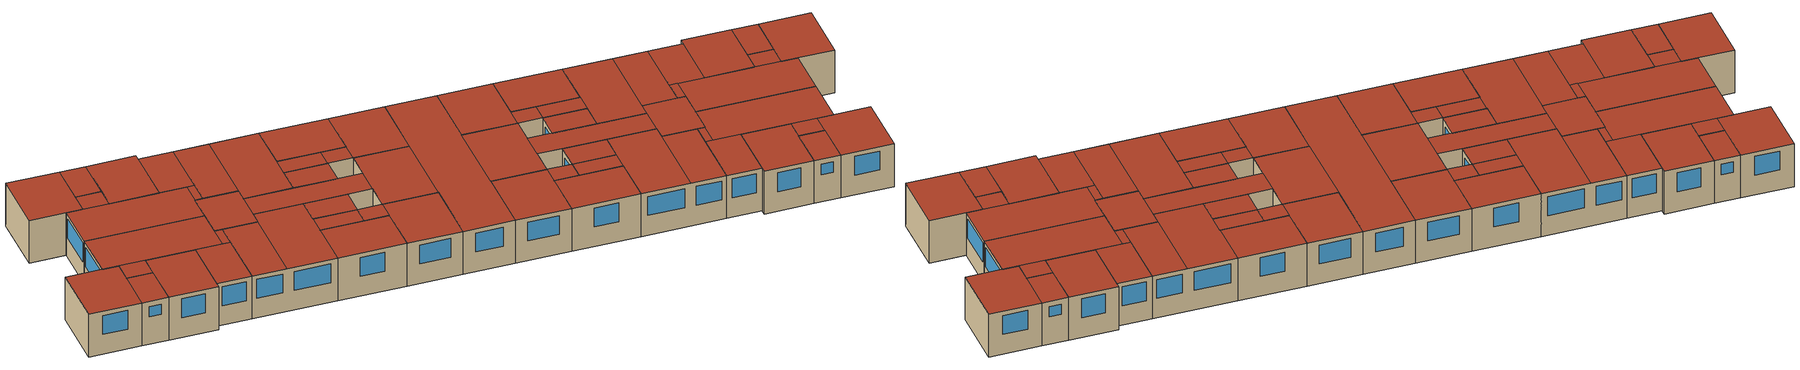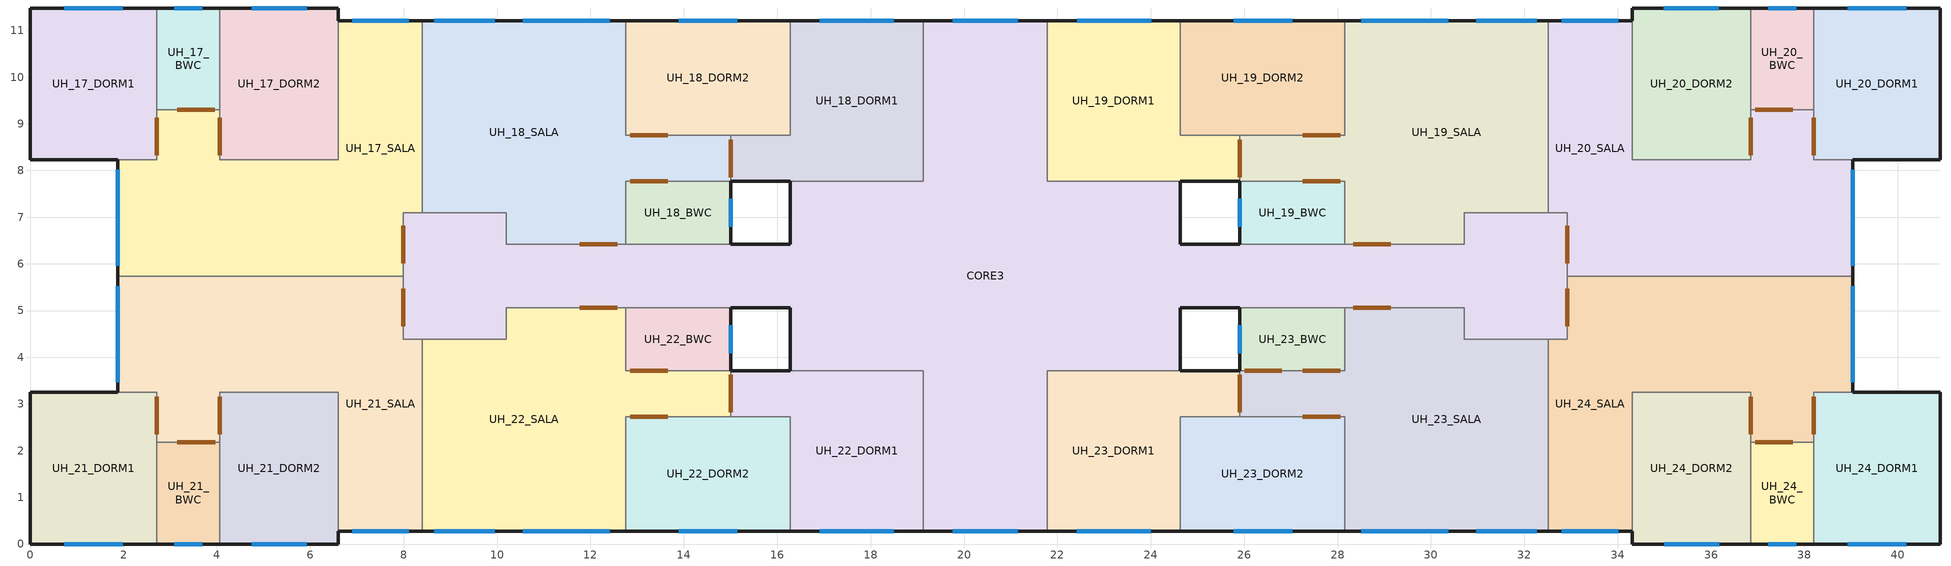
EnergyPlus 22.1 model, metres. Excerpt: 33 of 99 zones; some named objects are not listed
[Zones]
CORE3
 floor to CORE2 (Interior Floor): 32.92,4.39 30.71,4.39 30.71,5.06 24.63,5.06 24.63,3.71 21.78,3.71 21.78,0.27 19.13,0.27 19.13,3.71 16.28,3.71 16.28,5.06 10.2,5.06 10.2,4.39 7.99,4.39 7.99,7.09 10.2,7.09 10.2,6.42 16.28,6.42 16.28,7.77 19.13,7.77 19.13,11.21 21.78,11.21 21.78,7.77 24.63,7.77 24.63,6.42 30.71,6.42 30.71,7.09 32.92,7.09 z5
 wall outside (Exterior Wall): 19.13,0.27 21.78,0.27 / 16.28,7.77 16.28,6.42 15,6.42 / 21.78,11.21 19.13,11.21 / 24.63,3.71 24.63,5.06 25.91,5.06 / 25.91,6.42 24.63,6.42 24.63,7.77 / 15,5.06 16.28,5.06 16.28,3.71 z5:7.5
 wall to UH_22_DORM1 (Interior Wall): 16.28,3.71 19.13,3.71 19.13,0.27 z5:7.5
 wall to UH_22_SALA (Interior Wall): 8.4,4.39 10.2,4.39 10.2,5.06 12.75,5.06 z5:7.5
 wall to UH_21_SALA (Interior Wall): 7.99,5.74 7.99,4.39 8.4,4.39 z5:7.5
 wall to UH_18_SALA (Interior Wall): 12.75,6.42 10.2,6.42 10.2,7.09 8.4,7.09 z5:7.5
 wall to UH_18_DORM1 (Interior Wall): 19.13,11.21 19.13,7.77 16.28,7.77 z5:7.5
 wall to UH_19_DORM1 (Interior Wall): 24.63,7.77 21.78,7.77 21.78,11.21 z5:7.5
 wall to UH_19_SALA (Interior Wall): 32.51,7.09 30.71,7.09 30.71,6.42 28.16,6.42 z5:7.5
 wall to UH_20_SALA (Interior Wall): 32.92,5.74 32.92,7.09 32.51,7.09 z5:7.5
 wall to UH_23_SALA (Interior Wall): 28.16,5.06 30.71,5.06 30.71,4.39 32.51,4.39 z5:7.5
 wall to UH_23_DORM1 (Interior Wall): 21.78,0.27 21.78,3.71 24.63,3.71 z5:7.5
 wall to UH_23_BWC (Interior Wall): 25.91,5.06 28.16,5.06 z5:7.5
 wall to UH_18_BWC (Interior Wall): 15,6.42 12.75,6.42 z5:7.5
 wall to UH_19_BWC (Interior Wall): 28.16,6.42 25.91,6.42 z5:7.5
 wall to UH_22_BWC (Interior Wall): 12.75,5.06 15,5.06 z5:7.5
 wall to UH_17_SALA (Interior Wall): 8.4,7.09 7.99,7.09 7.99,5.74 z5:7.5
 wall to UH_24_SALA (Interior Wall): 32.51,4.39 32.92,4.39 32.92,5.74 z5:7.5
 window (Exterior Window): 19.75,0.27 21.15,0.27 / 21.15,11.21 19.75,11.21 z6.15:7.25
 door inside (Interior Door): 7.99,6.81 7.99,6.02 / 32.92,4.66 32.92,5.46 / 28.34,5.06 29.14,5.06 / 12.57,6.42 11.77,6.42 / 7.99,5.46 7.99,4.66 / 32.92,6.02 32.92,6.81 / 11.77,5.06 12.57,5.06 / 29.14,6.42 28.34,6.42 z5:7.1
 roof outside (Exterior Roof): 7.99,4.39 10.2,4.39 10.2,7.09 7.99,7.09 z7.5; 30.71,4.39 32.92,4.39 32.92,7.09 30.71,7.09 z7.5; 24.63,5.06 30.71,5.06 30.71,6.42 24.63,6.42 z7.5; 21.78,3.71 24.63,3.71 24.63,7.77 21.78,7.77 z7.5; 19.13,0.27 21.78,0.27 21.78,11.21 19.13,11.21 z7.5; 16.28,3.71 19.13,3.71 19.13,7.77 16.28,7.77 z7.5; 10.2,5.06 16.28,5.06 16.28,6.42 10.2,6.42 z7.5
UH_24_BWC
 floor to UH_16_BWC (Interior Floor): 38.2,0 36.85,0 36.85,2.18 38.2,2.18 z5
 wall outside (Exterior Wall): 36.85,0 38.2,0 z5:7.5
 wall to UH_24_DORM2 (Interior Wall): 36.85,2.18 36.85,0 z5:7.5
 wall to UH_24_DORM1 (Interior Wall): 38.2,0 38.2,2.18 z5:7.5
 wall to UH_24_SALA (Interior Wall): 38.2,2.18 36.85,2.18 z5:7.5
 window (Exterior Window): 37.23,0 37.83,0 z6.6:7.2
 door inside (Interior Door): 37.75,2.18 36.95,2.18 z5:7.1
 roof outside (Exterior Roof): 36.85,0 38.2,0 38.2,2.18 36.85,2.18 z7.5
UH_24_DORM1
 floor to UH_16_DORM1 (Interior Floor): 40.91,0 38.2,0 38.2,3.25 40.91,3.25 z5
 wall outside (Exterior Wall): 38.2,0 40.91,0 40.91,3.25 39.03,3.25 z5:7.5
 wall to UH_24_SALA (Interior Wall): 39.03,3.25 38.2,3.25 38.2,2.18 z5:7.5
 window (Exterior Window): 38.93,0 40.19,0 z6.15:7.25
 door inside (Interior Door): 38.2,3.15 38.2,2.35 z5:7.1
 roof outside (Exterior Roof): 38.2,0 40.91,0 40.91,3.25 38.2,3.25 z7.5
UH_24_DORM2
 floor to UH_16_DORM2 (Interior Floor): 36.85,0 34.31,0 34.31,3.25 36.85,3.25 z5
 wall outside (Exterior Wall): 34.31,0.27 34.31,0 36.85,0 z5:7.5
 wall to UH_24_SALA (Interior Wall): 36.85,2.18 36.85,3.25 34.31,3.25 34.31,0.27 z5:7.5
 window (Exterior Window): 35,0 36.18,0 z6.15:7.25
 door inside (Interior Door): 36.85,2.35 36.85,3.15 z5:7.1
 roof outside (Exterior Roof): 34.31,0 36.85,0 36.85,3.25 34.31,3.25 z7.5
UH_24_SALA
 floor to UH_16_SALA (Interior Floor): 38.2,2.18 36.85,2.18 36.85,3.25 34.31,3.25 34.31,0.27 32.51,0.27 32.51,4.39 32.92,4.39 32.92,5.74 39.03,5.74 39.03,3.25 38.2,3.25 z5
 wall outside (Exterior Wall): 39.03,3.25 39.03,5.74 / 32.51,0.27 34.31,0.27 z5:7.5
 wall to UH_23_SALA (Interior Wall): 32.51,4.39 32.51,0.27 z5:7.5
 wall to UH_20_SALA (Interior Wall): 39.03,5.74 32.92,5.74 z5:7.5
 window (Exterior Window): 32.8,0.27 34.02,0.27 / 39.03,3.46 39.03,5.53 z6.15:7.25
 door inside (Interior Door): 36.95,2.18 37.75,2.18 / 36.85,3.15 36.85,2.35 z5:7.1
 roof outside (Exterior Roof): 36.85,2.18 38.2,2.18 38.2,3.25 36.85,3.25 z7.5; 32.51,0.27 34.31,0.27 34.31,3.25 32.51,3.25 z7.5; 32.92,3.25 39.03,3.25 39.03,5.74 32.92,5.74 z7.5; 32.51,3.25 32.92,3.25 32.92,4.39 32.51,4.39 z7.5
UH_23_SALA
 floor to UH_15_SALA (Interior Floor): 32.51,0.27 28.16,0.27 28.16,2.73 25.91,2.73 25.91,3.71 28.16,3.71 28.16,5.06 30.71,5.06 30.71,4.39 32.51,4.39 z5
 wall outside (Exterior Wall): 28.16,0.27 32.51,0.27 z5:7.5
 wall to UH_23_BWC (Interior Wall): 28.16,5.06 28.16,3.71 25.91,3.71 z5:7.5
 wall to UH_23_DORM2 (Interior Wall): 25.91,2.73 28.16,2.73 28.16,0.27 z5:7.5
 wall to UH_23_DORM1 (Interior Wall): 25.91,3.71 25.91,2.73 z5:7.5
 window (Exterior Window): 28.51,0.27 30.37,0.27 / 30.97,0.27 32.27,0.27 z6.15:7.25
 door inside (Interior Door): 27.26,2.73 28.06,2.73 / 25.91,3.62 25.91,2.82 / 28.06,3.71 27.26,3.71 z5:7.1
 roof outside (Exterior Roof): 30.71,0.27 32.51,0.27 32.51,4.39 30.71,4.39 z7.5; 28.16,0.27 30.71,0.27 30.71,5.06 28.16,5.06 z7.5; 25.91,2.73 28.16,2.73 28.16,3.71 25.91,3.71 z7.5
UH_23_DORM1
 floor to UH_15_DORM1 (Interior Floor): 24.63,0.27 21.78,0.27 21.78,3.71 25.91,3.71 25.91,2.73 24.63,2.73 z5
 wall outside (Exterior Wall): 21.78,0.27 24.63,0.27 / 25.91,3.71 24.63,3.71 z5:7.5
 wall to UH_23_DORM2 (Interior Wall): 24.63,0.27 24.63,2.73 25.91,2.73 z5:7.5
 window (Exterior Window): 22.41,0.27 24,0.27 z6.15:7.25
 roof outside (Exterior Roof): 21.78,0.27 24.63,0.27 24.63,3.71 21.78,3.71 z7.5; 24.63,2.73 25.91,2.73 25.91,3.71 24.63,3.71 z7.5
UH_23_BWC
 floor to UH_15_BWC (Interior Floor): 28.16,3.71 25.91,3.71 25.91,5.06 28.16,5.06 z5
 wall outside (Exterior Wall): 25.91,5.06 25.91,3.71 z5:7.5
 window (Exterior Window): 25.91,4.68 25.91,4.08 z6.6:7.2
 door inside (Interior Door): 26.01,3.71 26.81,3.71 z5:7.1
 roof outside (Exterior Roof): 25.91,3.71 28.16,3.71 28.16,5.06 25.91,5.06 z7.5
UH_23_DORM2
 floor to UH_15_DORM2 (Interior Floor): 28.16,0.27 24.63,0.27 24.63,2.73 28.16,2.73 z5
 wall outside (Exterior Wall): 24.63,0.27 28.16,0.27 z5:7.5
 window (Exterior Window): 25.77,0.27 27.02,0.27 z6.15:7.25
 roof outside (Exterior Roof): 24.63,0.27 28.16,0.27 28.16,2.73 24.63,2.73 z7.5
UH_22_BWC
 floor to UH_14_BWC (Interior Floor): 15,3.71 12.75,3.71 12.75,5.06 15,5.06 z5
 wall outside (Exterior Wall): 15,3.71 15,5.06 z5:7.5
 wall to UH_22_SALA (Interior Wall): 12.75,5.06 12.75,3.71 15,3.71 z5:7.5
 window (Exterior Window): 15,4.08 15,4.68 z6.6:7.2
 door inside (Interior Door): 12.85,3.71 13.65,3.71 z5:7.1
 roof outside (Exterior Roof): 12.75,3.71 15,3.71 15,5.06 12.75,5.06 z7.5
UH_22_DORM1
 floor to UH_14_DORM1 (Interior Floor): 19.13,0.27 16.28,0.27 16.28,2.73 15,2.73 15,3.71 19.13,3.71 z5
 wall outside (Exterior Wall): 16.28,0.27 19.13,0.27 / 16.28,3.71 15,3.71 z5:7.5
 wall to UH_22_DORM2 (Interior Wall): 15,2.73 16.28,2.73 16.28,0.27 z5:7.5
 wall to UH_06_SALA (Interior Wall): 15,3.71 15,2.73 z5:7.5
 window (Exterior Window): 16.91,0.27 18.5,0.27 z6.15:7.25
 door inside (Interior Door): 15,3.62 15,2.82 z5:7.1
 roof outside (Exterior Roof): 15,2.73 16.28,2.73 16.28,3.71 15,3.71 z7.5; 16.28,0.27 19.13,0.27 19.13,3.71 16.28,3.71 z7.5
UH_22_SALA
 floor to UH_14_SALA (Interior Floor): 12.75,0.27 8.4,0.27 8.4,4.39 10.2,4.39 10.2,5.06 12.75,5.06 12.75,3.71 15,3.71 15,2.73 12.75,2.73 z5
 wall outside (Exterior Wall): 8.4,0.27 12.75,0.27 z5:7.5
 wall to UH_22_DORM2 (Interior Wall): 12.75,0.27 12.75,2.73 15,2.73 z5:7.5
 wall to UH_21_SALA (Interior Wall): 8.4,4.39 8.4,0.27 z5:7.5
 wall to UH_06_DORM1 (Interior Wall): 15,2.73 15,3.71 z5:7.5
 window (Exterior Window): 8.65,0.27 9.95,0.27 / 10.55,0.27 12.41,0.27 z6.15:7.25
 door inside (Interior Door): 13.65,3.71 12.85,3.71 / 12.85,2.73 13.65,2.73 z5:7.1
 roof outside (Exterior Roof): 10.2,0.27 12.75,0.27 12.75,5.06 10.2,5.06 z7.5; 12.75,2.73 15,2.73 15,3.71 12.75,3.71 z7.5; 8.4,0.27 10.2,0.27 10.2,4.39 8.4,4.39 z7.5
UH_22_DORM2
 floor to UH_14_DORM2 (Interior Floor): 16.28,0.27 12.75,0.27 12.75,2.73 16.28,2.73 z5
 wall outside (Exterior Wall): 12.75,0.27 16.28,0.27 z5:7.5
 window (Exterior Window): 13.89,0.27 15.14,0.27 z6.15:7.25
 door inside (Interior Door): 13.65,2.73 12.85,2.73 z5:7.1
 roof outside (Exterior Roof): 12.75,0.27 16.28,0.27 16.28,2.73 12.75,2.73 z7.5
UH_21_DORM1
 floor to UH_13_DORM1 (Interior Floor): 2.71,0 0,0 0,3.25 2.71,3.25 z5
 wall outside (Exterior Wall): 1.88,3.25 0,3.25 0,0 2.71,0 z5:7.5
 wall to UH_21_SALA (Interior Wall): 2.71,2.18 2.71,3.25 1.88,3.25 z5:7.5
 wall to UH_21_BWC (Interior Wall): 2.71,0 2.71,2.18 z5:7.5
 window (Exterior Window): 0.72,0 1.98,0 z6.15:7.25
 door inside (Interior Door): 2.71,2.35 2.71,3.15 z5:7.1
 roof outside (Exterior Roof): 0,0 2.71,0 2.71,3.25 0,3.25 z7.5
UH_21_BWC
 floor to UH_13_BWC (Interior Floor): 4.06,0 2.71,0 2.71,2.18 4.06,2.18 z5
 wall outside (Exterior Wall): 2.71,0 4.06,0 z5:7.5
 wall to UH_21_DORM2 (Interior Wall): 4.06,0 4.06,2.18 z5:7.5
 wall to UH_21_SALA (Interior Wall): 4.06,2.18 2.71,2.18 z5:7.5
 window (Exterior Window): 3.08,0 3.69,0 z6.6:7.2
 door inside (Interior Door): 3.95,2.18 3.15,2.18 z5:7.1
 roof outside (Exterior Roof): 2.71,0 4.06,0 4.06,2.18 2.71,2.18 z7.5
UH_21_DORM2
 floor to UH_13_DORM2 (Interior Floor): 6.6,0 4.06,0 4.06,3.25 6.6,3.25 z5
 wall outside (Exterior Wall): 4.06,0 6.6,0 6.6,0.27 z5:7.5
 wall to UH_21_SALA (Interior Wall): 6.6,0.27 6.6,3.25 4.06,3.25 4.06,2.18 z5:7.5
 window (Exterior Window): 4.74,0 5.92,0 z6.15:7.25
 door inside (Interior Door): 4.06,3.15 4.06,2.35 z5:7.1
 roof outside (Exterior Roof): 4.06,0 6.6,0 6.6,3.25 4.06,3.25 z7.5
UH_21_SALA
 floor to UH_13_SALA (Interior Floor): 8.4,0.27 6.6,0.27 6.6,3.25 4.06,3.25 4.06,2.18 2.71,2.18 2.71,3.25 1.88,3.25 1.88,5.74 7.99,5.74 7.99,4.39 8.4,4.39 z5
 wall outside (Exterior Wall): 1.88,5.74 1.88,3.25 / 6.6,0.27 8.4,0.27 z5:7.5
 wall to UH_09_SALA (Interior Wall): 7.99,5.74 1.88,5.74 z5:7.5
 window (Exterior Window): 6.89,0.27 8.11,0.27 / 1.88,5.53 1.88,3.46 z6.15:7.25
 door inside (Interior Door): 3.16,2.18 3.96,2.18 z5:7.1
 roof outside (Exterior Roof): 2.71,2.18 4.06,2.18 4.06,3.25 2.71,3.25 z7.5; 7.99,3.25 8.4,3.25 8.4,4.39 7.99,4.39 z7.5; 6.6,0.27 8.4,0.27 8.4,3.25 6.6,3.25 z7.5; 1.88,3.25 7.99,3.25 7.99,5.74 1.88,5.74 z7.5
UH_20_DORM2
 floor to UH_12_DORM2 (Interior Floor): 36.85,8.23 34.31,8.23 34.31,11.48 36.85,11.48 z5
 wall outside (Exterior Wall): 36.85,11.48 34.31,11.48 34.31,11.21 z5:7.5
 wall to UH_20_SALA (Interior Wall): 34.31,11.21 34.31,8.23 36.85,8.23 36.85,9.3 z5:7.5
 wall to UH_20_BWC (Interior Wall): 36.85,9.3 36.85,11.48 z5:7.5
 window (Exterior Window): 36.17,11.48 34.99,11.48 z6.15:7.25
 door inside (Interior Door): 36.85,8.33 36.85,9.13 z5:7.1
 roof outside (Exterior Roof): 34.31,8.23 36.85,8.23 36.85,11.48 34.31,11.48 z7.5
UH_20_DORM1
 floor to UH_12_DORM1 (Interior Floor): 40.91,8.23 38.2,8.23 38.2,11.48 40.91,11.48 z5
 wall outside (Exterior Wall): 39.03,8.23 40.91,8.23 40.91,11.48 38.2,11.48 z5:7.5
 wall to UH_20_BWC (Interior Wall): 38.2,11.48 38.2,9.3 z5:7.5
 wall to UH_20_SALA (Interior Wall): 38.2,9.3 38.2,8.23 39.03,8.23 z5:7.5
 window (Exterior Window): 40.19,11.48 38.93,11.48 z6.15:7.25
 door inside (Interior Door): 38.2,9.13 38.2,8.33 z5:7.1
 roof outside (Exterior Roof): 38.2,8.23 40.91,8.23 40.91,11.48 38.2,11.48 z7.5
UH_20_BWC
 floor to UH_12_BWC (Interior Floor): 38.2,9.3 36.85,9.3 36.85,11.48 38.2,11.48 z5
 wall outside (Exterior Wall): 38.2,11.48 36.85,11.48 z5:7.5
 wall to UH_20_SALA (Interior Wall): 36.85,9.3 38.2,9.3 z5:7.5
 window (Exterior Window): 37.83,11.48 37.23,11.48 z6.6:7.2
 door inside (Interior Door): 36.95,9.3 37.75,9.3 z5:7.1
 roof outside (Exterior Roof): 36.85,9.3 38.2,9.3 38.2,11.48 36.85,11.48 z7.5
UH_20_SALA
 floor to UH_12_SALA (Interior Floor): 39.03,5.74 32.92,5.74 32.92,7.09 32.51,7.09 32.51,11.21 34.31,11.21 34.31,8.23 36.85,8.23 36.85,9.3 38.2,9.3 38.2,8.23 39.03,8.23 z5
 wall outside (Exterior Wall): 39.03,5.74 39.03,8.23 / 34.31,11.21 32.51,11.21 z5:7.5
 wall to UH_19_SALA (Interior Wall): 32.51,11.21 32.51,7.09 z5:7.5
 window (Exterior Window): 34.02,11.21 32.8,11.21 / 39.03,5.96 39.03,8.02 z6.15:7.25
 door inside (Interior Door): 37.75,9.3 36.95,9.3 / 36.85,9.13 36.85,8.33 z5:7.1
 roof outside (Exterior Roof): 32.51,7.09 32.92,7.09 32.92,8.23 32.51,8.23 z7.5; 36.85,8.23 38.2,8.23 38.2,9.3 36.85,9.3 z7.5; 32.51,8.23 34.31,8.23 34.31,11.21 32.51,11.21 z7.5; 32.92,5.74 39.03,5.74 39.03,8.23 32.92,8.23 z7.5
UH_19_DORM1
 floor to UH_11_DORM1 (Interior Floor): 25.91,7.77 21.78,7.77 21.78,11.21 24.63,11.21 24.63,8.75 25.91,8.75 z5
 wall outside (Exterior Wall): 24.63,11.21 21.78,11.21 / 24.63,7.77 25.91,7.77 z5:7.5
 wall to UH_19_DORM2 (Interior Wall): 25.91,8.75 24.63,8.75 24.63,11.21 z5:7.5
 wall to UH_03_SALA (Interior Wall): 25.91,7.77 25.91,8.75 z5:7.5
 window (Exterior Window): 24.01,11.21 22.42,11.21 z6.15:7.25
 door inside (Interior Door): 25.91,7.86 25.91,8.66 z5:7.1
 roof outside (Exterior Roof): 24.63,7.77 25.91,7.77 25.91,8.75 24.63,8.75 z7.5; 21.78,7.77 24.63,7.77 24.63,11.21 21.78,11.21 z7.5
UH_19_BWC
 floor to UH_11_BWC (Interior Floor): 28.16,6.42 25.91,6.42 25.91,7.77 28.16,7.77 z5
 wall outside (Exterior Wall): 25.91,7.77 25.91,6.42 z5:7.5
 wall to UH_19_SALA (Interior Wall): 28.16,6.42 28.16,7.77 25.91,7.77 z5:7.5
 window (Exterior Window): 25.91,7.39 25.91,6.79 z6.6:7.2
 door inside (Interior Door): 28.06,7.77 27.26,7.77 z5:7.1
 roof outside (Exterior Roof): 25.91,6.42 28.16,6.42 28.16,7.77 25.91,7.77 z7.5
UH_19_SALA
 floor to UH_11_SALA (Interior Floor): 32.51,7.09 30.71,7.09 30.71,6.42 28.16,6.42 28.16,7.77 25.91,7.77 25.91,8.75 28.16,8.75 28.16,11.21 32.51,11.21 z5
 wall outside (Exterior Wall): 32.51,11.21 28.16,11.21 z5:7.5
 wall to UH_19_DORM2 (Interior Wall): 28.16,11.21 28.16,8.75 25.91,8.75 z5:7.5
 wall to UH_03_DORM1 (Interior Wall): 25.91,8.75 25.91,7.77 z5:7.5
 window (Exterior Window): 30.37,11.21 28.51,11.21 / 32.27,11.21 30.97,11.21 z6.15:7.25
 door inside (Interior Door): 28.06,8.75 27.26,8.75 z5:7.1
 roof outside (Exterior Roof): 25.91,7.77 28.16,7.77 28.16,8.75 25.91,8.75 z7.5; 30.71,7.09 32.51,7.09 32.51,11.21 30.71,11.21 z7.5; 28.16,6.42 30.71,6.42 30.71,11.21 28.16,11.21 z7.5
UH_19_DORM2
 floor to UH_11_DORM2 (Interior Floor): 28.16,8.75 24.63,8.75 24.63,11.21 28.16,11.21 z5
 wall outside (Exterior Wall): 28.16,11.21 24.63,11.21 z5:7.5
 window (Exterior Window): 27.02,11.21 25.77,11.21 z6.15:7.25
 roof outside (Exterior Roof): 24.63,8.75 28.16,8.75 28.16,11.21 24.63,11.21 z7.5
UH_18_DORM1
 floor to UH_10_DORM1 (Interior Floor): 19.13,7.77 15,7.77 15,8.75 16.28,8.75 16.28,11.21 19.13,11.21 z5
 wall outside (Exterior Wall): 15,7.77 16.28,7.77 / 19.13,11.21 16.28,11.21 z5:7.5
 wall to UH_18_DORM2 (Interior Wall): 16.28,11.21 16.28,8.75 15,8.75 z5:7.5
 wall to UH_18_SALA (Interior Wall): 15,8.75 15,7.77 z5:7.5
 window (Exterior Window): 18.5,11.21 16.91,11.21 z6.15:7.25
 door inside (Interior Door): 15,8.66 15,7.86 z5:7.1
 roof outside (Exterior Roof): 16.28,7.77 19.13,7.77 19.13,11.21 16.28,11.21 z7.5; 15,7.77 16.28,7.77 16.28,8.75 15,8.75 z7.5
UH_18_DORM2
 floor to UH_10_DORM2 (Interior Floor): 16.28,8.75 12.75,8.75 12.75,11.21 16.28,11.21 z5
 wall outside (Exterior Wall): 16.28,11.21 12.75,11.21 z5:7.5
 wall to UH_18_SALA (Interior Wall): 12.75,11.21 12.75,8.75 15,8.75 z5:7.5
 window (Exterior Window): 15.14,11.21 13.89,11.21 z6.15:7.25
 door inside (Interior Door): 12.85,8.75 13.65,8.75 z5:7.1
 roof outside (Exterior Roof): 12.75,8.75 16.28,8.75 16.28,11.21 12.75,11.21 z7.5
UH_18_BWC
 floor to UH_10_BWC (Interior Floor): 15,6.42 12.75,6.42 12.75,7.77 15,7.77 z5
 wall outside (Exterior Wall): 15,6.42 15,7.77 z5:7.5
 wall to UH_18_SALA (Interior Wall): 15,7.77 12.75,7.77 12.75,6.42 z5:7.5
 window (Exterior Window): 15,6.8 15,7.4 z6.6:7.2
 door inside (Interior Door): 13.65,7.77 12.85,7.77 z5:7.1
 roof outside (Exterior Roof): 12.75,6.42 15,6.42 15,7.77 12.75,7.77 z7.5
UH_18_SALA
 floor to UH_10_SALA (Interior Floor): 15,7.77 12.75,7.77 12.75,6.42 10.2,6.42 10.2,7.09 8.4,7.09 8.4,11.21 12.75,11.21 12.75,8.75 15,8.75 z5
 wall outside (Exterior Wall): 12.75,11.21 8.4,11.21 z5:7.5
 wall to UH_17_SALA (Interior Wall): 8.4,11.21 8.4,7.09 z5:7.5
 window (Exterior Window): 9.95,11.21 8.65,11.21 / 12.41,11.21 10.55,11.21 z6.15:7.25
 door inside (Interior Door): 13.65,8.75 12.85,8.75 / 12.85,7.77 13.65,7.77 z5:7.1
 roof outside (Exterior Roof): 8.4,7.09 10.2,7.09 10.2,11.21 8.4,11.21 z7.5; 12.75,7.77 15,7.77 15,8.75 12.75,8.75 z7.5; 10.2,6.42 12.75,6.42 12.75,11.21 10.2,11.21 z7.5
UH_17_DORM2
 floor to UH_09_DORM2 (Interior Floor): 6.6,8.23 4.06,8.23 4.06,11.48 6.6,11.48 z5
 wall outside (Exterior Wall): 6.6,11.21 6.6,11.48 4.06,11.48 z5:7.5
 wall to UH_17_SALA (Interior Wall): 4.06,9.3 4.06,8.23 6.6,8.23 6.6,11.21 z5:7.5
 wall to UH_17_BWC (Interior Wall): 4.06,11.48 4.06,9.3 z5:7.5
 window (Exterior Window): 5.92,11.48 4.74,11.48 z6.15:7.25
 door inside (Interior Door): 4.06,9.13 4.06,8.33 z5:7.1
 roof outside (Exterior Roof): 4.06,8.23 6.6,8.23 6.6,11.48 4.06,11.48 z7.5
UH_17_DORM1
 floor to UH_09_DORM1 (Interior Floor): 2.71,8.23 0,8.23 0,11.48 2.71,11.48 z5
 wall outside (Exterior Wall): 2.71,11.48 0,11.48 0,8.23 1.88,8.23 z5:7.5
 wall to UH_17_SALA (Interior Wall): 1.88,8.23 2.71,8.23 2.71,9.3 z5:7.5
 wall to UH_17_BWC (Interior Wall): 2.71,9.3 2.71,11.48 z5:7.5
 window (Exterior Window): 1.98,11.48 0.72,11.48 z6.15:7.25
 door inside (Interior Door): 2.71,8.33 2.71,9.13 z5:7.1
 roof outside (Exterior Roof): 0,8.23 2.71,8.23 2.71,11.48 0,11.48 z7.5
UH_17_SALA
 floor to UH_09_SALA (Interior Floor): 7.99,5.74 1.88,5.74 1.88,8.23 2.71,8.23 2.71,9.3 4.06,9.3 4.06,8.23 6.6,8.23 6.6,11.21 8.4,11.21 8.4,7.09 7.99,7.09 z5
 wall outside (Exterior Wall): 1.88,8.23 1.88,5.74 / 8.4,11.21 6.6,11.21 z5:7.5
 wall to UH_13_SALA (Interior Wall): 1.88,5.74 7.99,5.74 z5:7.5
 wall to UH_17_BWC (Interior Wall): 4.06,9.3 2.71,9.3 z5:7.5
 window (Exterior Window): 1.88,8.02 1.88,5.96 / 8.11,11.21 6.89,11.21 z6.15:7.25
 door inside (Interior Door): 3.95,9.3 3.15,9.3 z5:7.1
 roof outside (Exterior Roof): 6.6,8.23 8.4,8.23 8.4,11.21 6.6,11.21 z7.5; 2.71,8.23 4.06,8.23 4.06,9.3 2.71,9.3 z7.5; 1.88,5.74 7.99,5.74 7.99,8.23 1.88,8.23 z7.5; 7.99,7.09 8.4,7.09 8.4,8.23 7.99,8.23 z7.5
UH_17_BWC
 floor to UH_09_BWC (Interior Floor): 4.06,9.3 2.71,9.3 2.71,11.48 4.06,11.48 z5
 wall outside (Exterior Wall): 4.06,11.48 2.71,11.48 z5:7.5
 window (Exterior Window): 3.69,11.48 3.08,11.48 z6.6:7.2
 door inside (Interior Door): 3.15,9.3 3.95,9.3 z5:7.1
 roof outside (Exterior Roof): 2.71,9.3 4.06,9.3 4.06,11.48 2.71,11.48 z7.5
[Building]
MULTI_LINEAR: North Axis {deg}=0; Terrain=City; Loads Convergence Tolerance Value {W}=0.04; Temperature Convergence Tolerance Value {deltaC}=0.4; Solar Distribution=FullInteriorAndExteriorWithReflections; Maximum Number of Warmup Days=25; Minimum Number of Warmup Days=6
[Site:GroundTemperature:Undisturbed:FiniteDifference]
groundtemp_finitediff: 1, 1250, 1200, 30, 50, 0.4
[Site:GroundDomain:Slab]
grounddomain_slab: 10, 1, 5, 1, 1250, 1200, 30, 50, Site:GroundTemperature:Undisturbed:FiniteDifference, groundtemp_finitediff, 0.4, ground_coupled_oscm, OnGrade, No, Full, No, Timestep, 1.6, 6
[Material] Thermal Absorptance=0.9
Name | Roughness | Thickness {m} | Conductivity {W/m-K} | Density {kg/m3} | Specific Heat {J/kg-K} | Solar Absorptance | Visible Absorptance
ref____concreto_10cm_abs05 | Rough | 0.1 | 1.75 | 2200 | 1000 | 0.5 | 0.5
ref____concreto_10cm_abs058 | Rough | 0.1 | 1.75 | 2200 | 1000 | 0.58 | 0.58
ref____fibro_telha_abs065 | MediumRough | 0.006 | 0.65 | 1700 | 840 | 0.65 | 0.65
ref____porta_mad_3cm_abs05 | MediumSmooth | 0.03 | 0.15 | 650 | 2300 | 0.5 | 0.5
[Material:NoMass]
ref____isolante: Roughness=Smooth; Thermal Resistance {m2-K/W}=0.67; Thermal Absorptance=0.9; Solar Absorptance=0.7; Visible Absorptance=0.7
[Material:AirGap]
ref____camara_cobertura: Thermal Resistance {m2-K/W}=0.21
[WindowMaterial:SimpleGlazingSystem]
ref____vidro_u57_shgc087: U-Factor {W/m2-K}=5.7; Solar Heat Gain Coefficient=0.87
[Construction]
Interior Floor; Interior Wall: ref____concreto_10cm_abs05
Exterior Wall: ref____concreto_10cm_abs058
Exterior Roof: ref____fibro_telha_abs065, ref____camara_cobertura, ref____isolante, ref____concreto_10cm_abs05
Exterior Window: ref____vidro_u57_shgc087
Interior Door: ref____porta_mad_3cm_abs05
[Zone] Multiplier=1
CORE3; UH_24_BWC; UH_24_DORM1; UH_24_DORM2; UH_24_SALA; UH_23_SALA; UH_23_DORM1; UH_23_BWC; UH_23_DORM2; UH_22_BWC; UH_22_DORM1; UH_22_SALA; UH_22_DORM2; UH_21_DORM1; UH_21_BWC; UH_21_DORM2; UH_21_SALA; UH_20_DORM2; UH_20_DORM1; UH_20_BWC; UH_20_SALA; UH_19_DORM1; UH_19_BWC; UH_19_SALA; UH_19_DORM2; UH_18_DORM1; UH_18_DORM2; UH_18_BWC; UH_18_SALA; UH_17_DORM2; UH_17_DORM1; UH_17_SALA; UH_17_BWC
[SurfaceProperty:OtherSideConditionsModel]
ground_coupled_oscm: Type of Modeling=GroundCoupledSurface
[HVACTemplate:Zone:IdealLoadsAirSystem] Template Thermostat=termostato; Maximum Heating Supply Air Temperature {C}=50; Minimum Cooling Supply Air Temperature {C}=13; Maximum Heating Supply Air Humidity Ratio {kgWater/kgDryAir}=0.0156; Minimum Cooling Supply Air Humidity Ratio {kgWater/kgDryAir}=0.0077; Heating Limit=NoLimit; Cooling Limit=NoLimit; Dehumidification Control Type=None; Cooling Sensible Heat Ratio=0.7; Dehumidification Setpoint {percent}=60; Humidification Control Type=None; Humidification Setpoint {percent}=30; Outdoor Air Method=None; Outdoor Air Flow Rate per Person {m3/s}=0.00944; Demand Controlled Ventilation Type=None; Outdoor Air Economizer Type=NoEconomizer; Heat Recovery Type=None; Sensible Heat Recovery Effectiveness=0.7; Latent Heat Recovery Effectiveness=0.65
Name | System Availability Schedule
UH_17_DORM2; UH_17_DORM1; UH_18_DORM2; UH_18_DORM1; UH_19_DORM2; UH_19_DORM1; UH_20_DORM2; UH_20_DORM1; UH_21_DORM2; UH_21_DORM1; UH_22_DORM2; UH_22_DORM1; UH_23_DORM2; UH_23_DORM1; UH_24_DORM2; UH_24_DORM1 | sch_hvac_dorm
UH_17_SALA; UH_18_SALA; UH_19_SALA; UH_20_SALA; UH_21_SALA; UH_22_SALA; UH_23_SALA; UH_24_SALA | sch_hvac_sala
[Schedule:Compact]
sch_hvac_sala: Through: 12/31, For: AllDays, Until: 14:00, 0, Until: 22:00, 1, Until: 24:00, 0
sch_hvac_dorm: Through: 12/31, For: AllDays, Until: 08:00, 1, Until: 22:00, 0, Until 24:00, 1
[AirflowNetwork:MultiZone:Surface] Window/Door Opening Factor, or Crack Factor=1; Minimum Venting Open Factor=0
Name | Leakage Component | Ventilation Control Mode
port_17; port_sala_17; port_bwc_sala_17; port_dorm1_sala_17; port_dorm2_sala_17; port_dorm2_17; port_dorm1_17; port_bwc_17; port_18; port_sala_18; port_bwc_sala_18; port_dorm1_sala_18; port_dorm2_sala_18; port_bwc_18; port_dorm1_18; port_dorm2_18; port_19; port_sala_19; port_bwc_sala_19; port_dorm1_sala_19; port_dorm2_sala_19; 276614; 524C2D; B0BF06; port_20; port_sala_20; port_bwc_sala_20; port_dorm1_sala_20; port_dorm2_sala_20; port_dorm2_20; port_dorm1_20; port_bwc_20; port_21; port_sala_21; port_bwc_sala_21; port_bwc_21; port_dorm1_21; port_dorm2_21; port_dorm2_sala_21; port_dorm1_sala_21; port_22; port_sala_22; port_bwc_22; port_bwc_sala_22; port_dorm1_sala_22; port_dorm2_sala_22; port_dorm2_22; port_dorm1_22; port_23; port_sala_23; port_bwc_23; port_bwc_sala_23; port_dorm1_sala_23; port_dorm2_sala_23; port_dorm2_23; port_dorm1_23; port_24; port_sala_24; port_bwc_24; port_bwc_sala_24; port_dorm1_sala_24; port_dorm2_sala_24; port_dorm2_24; port_dorm1_24 | abertura_porta | NoVent
jan_bwc_17; jan_bwc_18; jan_bwc_19; jan_bwc_20; jan_bwc_21; jan_bwc_24; jan_bwc_22; jan_bwc_23 | abertura_janela | Constant
jan2_sala_17; jan1_sala_17; jan_dorm1_17; jan_dorm2_17; jan_dorm1_18; jan_dorm2_18; jan1_sala_18; jan2_sala_18; jan_dorm1_19; jan_dorm2_19; jan1_sala_19; jan2_sala_19; jan_dorm1_20; jan_dorm2_20; jan1_sala_20; jan2_sala_20; jan1_sala_21; jan2_sala_21; jan_dorm1_21; jan_dorm2_21; jan_dorm2_22; jan_dorm1_22; jan2_sala_22; jan1_sala_22; jan1_sala_23; jan2_sala_23; jan_dorm1_23; jan_dorm2_23; jan_dorm2_24; jan_dorm1_24; jan1_sala_24; jan2_sala_24; jan1_core3; jan2_core3 | abertura_janela | NoVent
